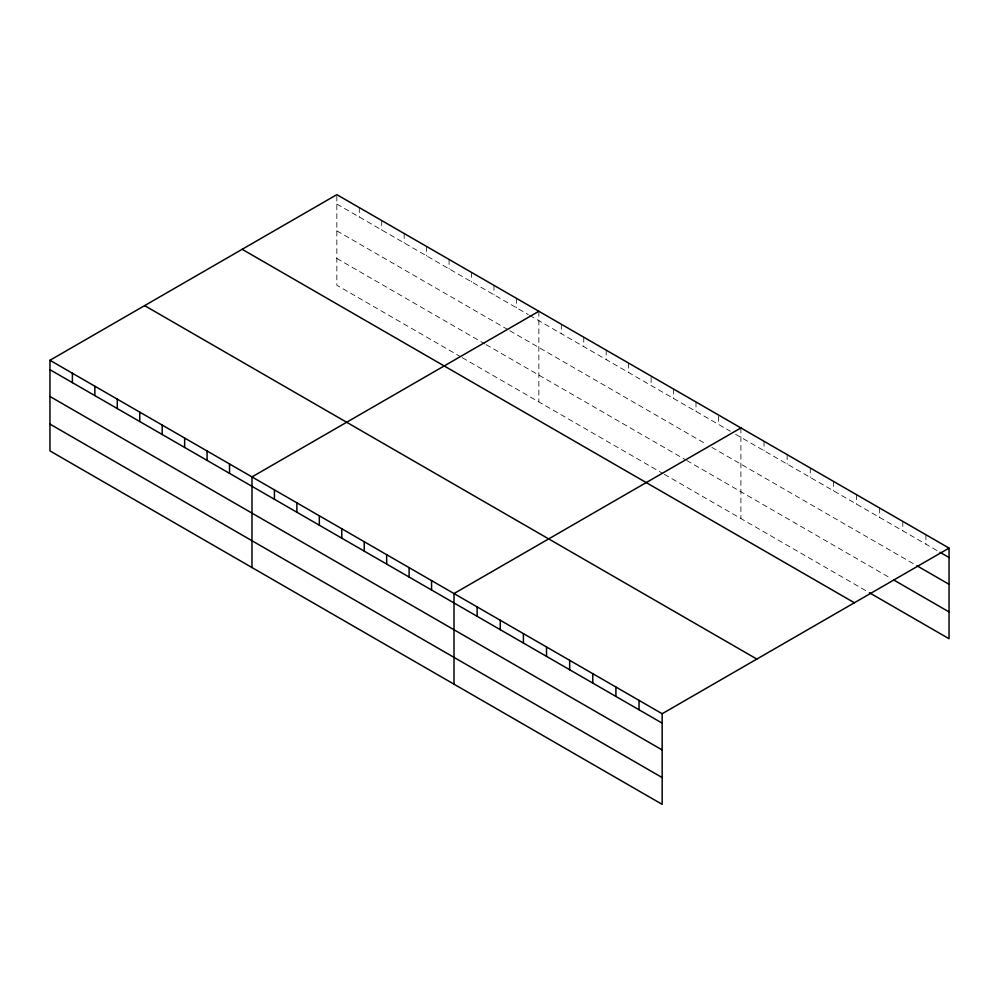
<?xml version="1.0" encoding="UTF-8"?>
<svg xmlns="http://www.w3.org/2000/svg" width="999" height="999" viewBox="0 0 999 999"><rect width="100%" height="100%" fill="white"/><g stroke="black" fill="none" stroke-linecap="round" stroke-linejoin="round"><path stroke-width="0.75" stroke-dasharray="5 3.75" d="M336.838 204.046L528.296 314.598M529.62 315.359L730.331 431.231M735.614 434.29L938.773 551.573M336.838 230.856L508.491 329.957M509.815 330.719L706.568 444.318M711.85 447.365L915.646 565.022M336.838 258.466L484.727 343.843M486.051 344.605L685.439 459.727M686.763 460.489L891.233 578.546M460.964 356.93L336.838 285.264L336.838 194.643M462.275 357.692L662.986 473.563M664.31 474.325L868.106 591.982M925.923 534.752L925.923 544.155M902.796 521.403L902.796 530.806M879.669 508.041L879.669 517.457M856.543 494.692L856.543 504.095M833.403 481.343L833.403 490.746M810.276 467.994L810.276 477.397M787.15 454.632L787.15 464.036M764.023 441.283L764.023 450.686M740.896 427.934L740.896 518.543M718.443 416.308L718.443 424.375M696.003 402.01L696.003 411.413M673.551 389.048L673.551 398.451M651.111 377.435L651.111 385.489M628.658 363.124L628.658 372.527M606.206 350.174L606.206 359.578M583.766 337.212L583.766 346.616M561.313 324.25L561.313 333.654M538.861 311.288L538.861 401.91M516.421 298.326L516.421 307.729M493.968 285.364L493.968 294.767M471.516 272.402L471.516 281.818M449.075 259.453L449.075 268.856M426.623 246.491L426.623 255.894M404.183 233.529L404.183 242.932M381.73 220.567L381.73 229.97M359.278 207.605L359.278 217.008"/><path stroke-width="1.5" d="M49.95 360.277L662.162 713.736L662.162 804.357L49.95 450.899L49.95 360.277L336.838 194.643L949.05 548.101L949.05 638.723L869.392 592.732M538.861 311.288L251.985 476.923L251.985 567.532M740.896 427.934L454.008 593.556L454.008 684.178M662.162 713.736L949.05 548.101M940.059 552.322L949.05 557.504M916.932 565.759L949.05 584.315M893.805 580.019L949.05 611.925M242.158 249.3L854.382 602.759M144.618 305.619L756.842 659.078M49.95 369.68L662.162 723.139M49.95 396.478L662.162 749.937M49.95 424.088L662.162 777.559M639.035 700.386L639.035 709.789M615.908 687.037L615.908 696.44M592.782 673.676L592.782 683.079M569.655 660.327L569.655 669.73M546.528 646.977L546.528 656.38M523.401 633.616L523.401 643.019M500.274 620.267L500.274 629.67M477.135 606.917L477.135 616.321M431.568 580.606L431.568 590.009M409.115 567.644L409.115 577.047M386.663 554.682L386.663 564.085M364.223 541.72L364.223 551.123M341.77 528.758L341.77 538.161M319.33 515.796L319.33 525.199M296.878 502.834L296.878 512.25M274.425 489.885L274.425 499.288M229.533 463.961L229.533 473.364M207.08 450.999L207.08 460.402M184.64 438.037L184.64 447.44M162.188 425.075L162.188 434.478M139.748 412.112L139.748 421.528M117.295 399.163L117.295 408.566M94.843 386.201L94.843 395.604M72.403 373.239L72.403 382.642"/></g></svg>
